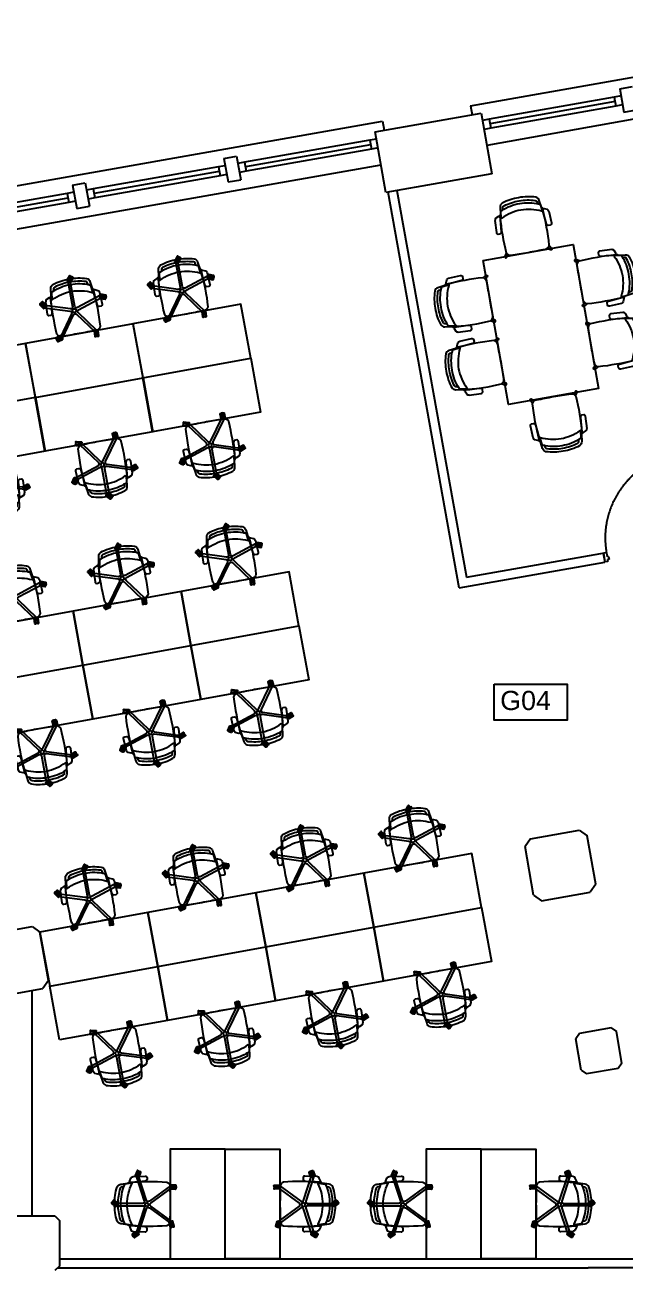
# Model space of a CAD drawing. Header units: metres. Extents: x -29.6 to 5.6, y -16 to 11.6.
# Drawn here: x -8.76 to -2.19, y -3.88 to 9.73 of the extents above; entities that cross this region are included whole.
import ezdxf

# ---------------------------------------------------------------- set-up
doc = ezdxf.new("R2010")
doc.units = ezdxf.units.M
for name, pattern in [('Style 0 5', [0]), ('Style 7', [0]), ('Style A320G  Permanent Solid Partitions 10', [0]), ('Style MISKText 6', [0]), ('Style Partition 3', [0])]:
    doc.linetypes.add(name, pattern=pattern)
for name, color, linetype, true_color in [('A-210 G - Existing Structure 4', 251, 'Continuous', 0x696969), ('A-325G - Internal Doors 6', 7, 'Continuous', 0xffffff), ('Furniture 3', 251, 'Continuous', 0x696969), ('Layer 1 11', 18, 'Continuous', 0x000000), ('MISK.Text 14', 251, 'Continuous', 0x505050)]:
    doc.layers.add(name, color=color, linetype=linetype, true_color=true_color)
doc.styles.add('Style 2', font='', dxfattribs={"height": 0.21})
doc.styles.get('Style 2').set_extended_font_data('arial')

# ---------------------------------------------------------------- blocks, each defined once
blk = doc.blocks.new('Task Chair Castors_14')
at = {"layer": 'Furniture 3', "linetype": 'Style Partition 3'}
for points in [[(-0.011, -0.006), (-0.011, -0.009), (-0.017, -0.009, -0.414214), (-0.023, -0.004), (-0.023, 0.05, -0.414214), (-0.017, 0.056), (-0.011, 0.056), (-0.011, 0.006, 0.270597), (-0.011, -0.006)], [(0.013, 0, 1), (-0.013, 0, 1), (0.013, 0)], [(0.009, 0.009), (0.009, 0.056), (-0.009, 0.056), (-0.009, 0.009, -0.415607), (0.009, 0.009)], [(0.011, 0.006), (0.011, 0.056), (0.017, 0.056, -0.414214), (0.023, 0.05), (0.023, -0.004, -0.414214), (0.018, -0.009), (0.011, -0.009), (0.011, -0.006, 0.264718), (0.011, 0.006)]]:
    blk.add_lwpolyline(points, format="xyb", close=True, dxfattribs=at)
blk.add_lwpolyline([(0.009, 0.023), (-0.009, 0.023)], dxfattribs=at)
blk = doc.blocks.new('Task Chair 5 Star Base_15')
at = {"layer": 'Furniture 3', "linetype": 'Style Partition 3'}
for points in [[(8.633, 1.812, -1), (8.613, 1.797), (8.446, 2.027, 0.509525), (8.413, 2.027), (8.246, 1.797, -1), (8.226, 1.812), (8.393, 2.042, 0.509525), (8.383, 2.073), (8.113, 2.161, -1), (8.12, 2.185), (8.391, 2.097, 0.509525), (8.417, 2.116), (8.417, 2.401, -1), (8.442, 2.401), (8.442, 2.116, 0.509525), (8.468, 2.097), (8.739, 2.185, -1), (8.747, 2.161), (8.476, 2.073, 0.509525), (8.466, 2.042), (8.633, 1.812)], [(8.45, 2.071, 1), (8.41, 2.071, 1), (8.45, 2.071)]]:
    blk.add_lwpolyline(points, format="xyb", close=True, dxfattribs=at)
at = {"layer": 'Furniture 3'}
for p, rotation in [((8.43, 2.401), 38.95488684837174), ((8.116, 2.173), 110.9548868483717), ((8.743, 2.173), 326.9548868483718), ((8.236, 1.805), 182.9548868483717), ((8.623, 1.805), 254.9548868483717)]:
    blk.add_blockref('Task Chair Castors_14', p, dxfattribs=dict(at, rotation=rotation))
blk = doc.blocks.new('Senator Multipurpose_2')
at = {"layer": 'Furniture 3', "linetype": 'Style Partition 3'}
for points in [[(0.174, 0.548, -0.272236), (0.188, 0.534), (0.193, 0.508, -0.007255), (0.208, 0.503, -0.161316), (0.218, 0.496), (0.229, 0.423, 0.545644), (0.229, 0.462), (0.218, 0.539, 0.27529), (0.188, 0.58, 0.083941), (0.001, 0.608, 0.083941), (-0.186, 0.58, 0.27529), (-0.216, 0.539), (-0.227, 0.462, 0.545644), (-0.227, 0.423), (-0.217, 0.496, -0.161316), (-0.206, 0.503, -0.007255), (-0.191, 0.508), (-0.186, 0.534, -0.272236), (-0.172, 0.548, -0.075274), (0.001, 0.573, -0.075274), (0.174, 0.548)], [(-0.238, 0.443), (-0.253, 0.443), (-0.283, 0.43, 0.264898), (-0.296, 0.411), (-0.299, 0.406), (-0.305, 0.273), (-0.304, 0.266, 0.253906), (-0.289, 0.253), (-0.266, 0.253, 0.35042), (-0.25, 0.272), (-0.236, 0.406, -0.196711), (-0.227, 0.423, -0.263194), (-0.238, 0.443)], [(-0.237, 0.437, 0.033698), (-0.239, 0.038, 0.309527), (-0.19, 0.003, -0.001089), (0.001, 0, -0.001089), (0.192, 0.003, 0.309527), (0.241, 0.038, 0.033698), (0.239, 0.437, -0.193122), (0.229, 0.423, -0.885959), (0.222, 0.419, 0.104535), (0.001, 0.471, 0.104535), (-0.22, 0.419, -0.885959), (-0.227, 0.423, -0.193122), (-0.237, 0.437)], [(0.001, 0.471, 0.104535), (-0.22, 0.419, -0.885959), (-0.227, 0.423), (-0.217, 0.496, -0.161316), (-0.206, 0.503, -0.099963), (0.001, 0.543, -0.099963), (0.208, 0.503, -0.161316), (0.218, 0.496), (0.229, 0.423, -0.885959), (0.222, 0.419, 0.104535), (0.001, 0.471)], [(0.239, 0.443), (0.255, 0.443), (0.285, 0.43, -0.264898), (0.298, 0.411), (0.301, 0.406), (0.307, 0.273), (0.306, 0.266, -0.253906), (0.291, 0.253), (0.268, 0.253, -0.35042), (0.251, 0.272), (0.238, 0.406, 0.196711), (0.229, 0.423, 0.263194), (0.239, 0.443)]]:
    blk.add_lwpolyline(points, format="xyb", close=True, dxfattribs=at)
at = {"layer": 'Furniture 3'}
blk.add_blockref('Task Chair 5 Star Base_15', (-8.422, -1.814), dxfattribs=at)
blk = doc.blocks.new('ADL3A 2D_8')
at = {"layer": 'Furniture 3', "linetype": 'Style Partition 3'}
for points in [[(0.173, 0.548, -0.272236), (0.187, 0.534), (0.192, 0.508, -0.007255), (0.207, 0.503, -0.161316), (0.218, 0.496), (0.228, 0.423, 0.545644), (0.228, 0.462), (0.217, 0.539, 0.27529), (0.187, 0.58, 0.083941), (0, 0.608, 0.083941), (-0.187, 0.58, 0.27529), (-0.217, 0.539), (-0.228, 0.462, 0.545644), (-0.228, 0.423), (-0.218, 0.496, -0.161316), (-0.207, 0.503, -0.007255), (-0.192, 0.508), (-0.187, 0.534, -0.272236), (-0.173, 0.548, -0.075274), (0, 0.573, -0.075274), (0.173, 0.548)], [(-0.239, 0.443), (-0.254, 0.443), (-0.284, 0.43, 0.264898), (-0.297, 0.411), (-0.3, 0.406), (-0.306, 0.273), (-0.305, 0.266, 0.253906), (-0.29, 0.253), (-0.267, 0.253, 0.35042), (-0.25, 0.272), (-0.237, 0.406, -0.196711), (-0.228, 0.423, -0.263194), (-0.239, 0.443)], [(-0.238, 0.437, 0.033698), (-0.24, 0.038, 0.309527), (-0.191, 0.003, -0.001089), (0, 0, -0.001089), (0.191, 0.003, 0.309527), (0.24, 0.038, 0.033698), (0.238, 0.437, -0.193122), (0.228, 0.423, -0.885959), (0.221, 0.419, 0.104535), (0, 0.471, 0.104535), (-0.221, 0.419, -0.885959), (-0.228, 0.423, -0.193122), (-0.238, 0.437)], [(0, 0.471, 0.104535), (-0.221, 0.419, -0.885959), (-0.228, 0.423), (-0.218, 0.496, -0.161316), (-0.207, 0.503, -0.099963), (0, 0.543, -0.099963), (0.207, 0.503, -0.161316), (0.218, 0.496), (0.228, 0.423, -0.885959), (0.221, 0.419, 0.104535), (0, 0.471)], [(0.239, 0.443), (0.254, 0.443), (0.284, 0.43, -0.264898), (0.297, 0.411), (0.3, 0.406), (0.306, 0.273), (0.305, 0.266, -0.253906), (0.29, 0.253), (0.267, 0.253, -0.35042), (0.25, 0.272), (0.237, 0.406, 0.196711), (0.228, 0.423, 0.263194), (0.239, 0.443)]]:
    blk.add_lwpolyline(points, format="xyb", close=True, dxfattribs=at)
blk.add_lwpolyline([(-0.238, 0.438), (-0.238, 0.438)], dxfattribs=at)
for points in [[(-0.238, 0.034), (-0.26, -0.001, 0.873571), (-0.24, -0.012), (-0.224, 0.015)], [(0.238, 0.034), (0.26, -0.001, -0.873571), (0.24, -0.012), (0.224, 0.015)]]:
    blk.add_lwpolyline(points, format="xyb", dxfattribs=at)
blk = doc.blocks.new('Door 926995Hoyez_9')
at = {"layer": 'A-325G - Internal Doors 6', "linetype": 'Style A320G  Permanent Solid Partitions 10'}
for points in [[(-0.463, 0.974), (-0.417, 0.974)], [(-0.463, 0.048), (-0.463, 0.974)], [(-0.417, 0.974), (-0.417, 0.048)], [(-0.499, 0.05), (-0.499, -0.05)], [(-0.465, 0.048), (-0.494, 0.048)], [(-0.494, -0.048), (-0.494, 0.048)], [(-0.465, 0.048), (-0.465, 0.004)], [(-0.449, 0.004), (-0.465, 0.004)], [(-0.417, 0.048), (-0.463, 0.048)], [(-0.449, 0.004), (-0.449, -0.027)], [(0.449, 0.004), (0.449, -0.027)], [(0.449, 0.004), (0.465, 0.004)], [(0.465, 0.048), (0.495, 0.048)], [(0.465, 0.048), (0.465, 0.004)], [(0.495, -0.048), (0.495, 0.048)], [(0.5, 0.05), (0.5, -0.05)], [(-0.465, -0.048), (-0.494, -0.048)], [(-0.449, -0.027), (-0.465, -0.027)], [(-0.465, -0.027), (-0.465, -0.048)], [(0.449, -0.027), (0.465, -0.027)], [(0.465, -0.027), (0.465, -0.048)], [(0.465, -0.048), (0.495, -0.048)]]:
    blk.add_lwpolyline(points, dxfattribs=at)
at = {"layer": 'A-325G - Internal Doors 6'}
for points in [[(-0.463, 0.974), (-0.214, 0.974), (0.001, 0.85)], [(0.001, 0.85), (0.215, 0.726), (0.339, 0.511)], [(0.339, 0.511), (0.464, 0.296), (0.464, 0.048)]]:
    blk.add_open_spline(points, degree=2, dxfattribs=at)

msp = doc.modelspace()

# ---------------------------------------------------------------- linework, layer by layer
at = {"layer": 'A-210 G - Existing Structure 4', "linetype": 'Style Partition 3'}
for points in [[(-3.881, 8.84), (1.141, 9.726)], [(1.12, 9.271), (-3.703, 8.405)], [(-2.249, 9.026), (-2.111, 9.051)], [(-2.249, 9.026), (-2.204, 8.77)], [(-2.309, 8.935), (-3.678, 8.693)], [(-2.3, 8.885), (-3.669, 8.644)], [(-2.235, 8.948), (-2.309, 8.935)], [(-2.309, 8.935), (-2.292, 8.836)], [(-2.218, 8.849), (-2.292, 8.836)], [(-4.924, 8.555), (-3.766, 8.759)], [(-3.881, 8.84), (-3.864, 8.742)], [(-3.766, 8.759), (-3.648, 8.094)], [(-2.292, 8.836), (-3.66, 8.595)], [(-2.204, 8.77), (-2.066, 8.795)], [(-9.865, 7.785), (-4.843, 8.671)], [(-4.843, 8.671), (-4.825, 8.572)], [(-3.678, 8.693), (-3.752, 8.68)], [(-3.66, 8.595), (-3.734, 8.582)], [(-3.678, 8.693), (-3.66, 8.595)], [(-4.984, 8.463), (-6.353, 8.222)], [(-4.91, 8.476), (-4.984, 8.463)], [(-4.984, 8.463), (-4.966, 8.364)], [(-4.807, 7.89), (-4.924, 8.555)], [(-4.975, 8.414), (-6.344, 8.172)], [(-4.966, 8.364), (-6.335, 8.123)], [(-4.892, 8.378), (-4.966, 8.364)], [(-9.686, 7.344), (-4.86, 8.195)], [(-6.638, 8.171), (-8.007, 7.93)], [(-6.564, 8.184), (-6.638, 8.171)], [(-6.638, 8.171), (-6.621, 8.073)], [(-6.578, 8.263), (-6.44, 8.287)], [(-6.578, 8.263), (-6.533, 8.007)], [(-6.44, 8.287), (-6.395, 8.031)], [(-6.353, 8.222), (-6.426, 8.209)], [(-6.353, 8.222), (-6.335, 8.123)], [(-6.63, 8.122), (-7.998, 7.881)], [(-6.621, 8.073), (-7.99, 7.831)], [(-6.547, 8.086), (-6.621, 8.073)], [(-6.533, 8.007), (-6.395, 8.031)], [(-6.335, 8.123), (-6.409, 8.11)], [(-3.648, 8.094), (-4.807, 7.89)], [(-8.233, 7.971), (-8.095, 7.996)], [(-8.233, 7.971), (-8.188, 7.715)], [(-8.095, 7.996), (-8.05, 7.74)], [(-8.007, 7.93), (-8.081, 7.917)], [(-8.007, 7.93), (-7.99, 7.831)], [(-8.293, 7.88), (-9.662, 7.638)], [(-8.284, 7.83), (-9.653, 7.589)], [(-8.275, 7.781), (-9.644, 7.54)], [(-8.219, 7.893), (-8.293, 7.88)], [(-8.293, 7.88), (-8.275, 7.781)], [(-8.201, 7.794), (-8.275, 7.781)], [(-7.99, 7.831), (-8.064, 7.818)], [(-8.188, 7.715), (-8.05, 7.74)]]:
    msp.add_lwpolyline(points, dxfattribs=at)
at = {"layer": 'A-325G - Internal Doors 6', "linetype": 'Style 0 5'}
for points in [[(-4.005, 3.564), (-4.781, 7.894)], [(-4.687, 7.911), (-3.926, 3.679)], [(-3.926, 3.679), (-2.394, 3.948)], [(-4.005, 3.564), (-2.412, 3.844)], [(-3.224, 0.817), (-3.285, 0.73)], [(-3.224, 0.817), (-2.693, 0.911)], [(-2.693, 0.911), (-2.606, 0.85)], [(-2.512, 0.318), (-2.606, 0.85)], [(-3.192, 0.198), (-3.285, 0.73)], [(-2.512, 0.318), (-2.573, 0.231)], [(-3.192, 0.198), (-3.105, 0.137)], [(-3.105, 0.137), (-2.573, 0.231)], [(-9.208, -0.238), (-8.676, -0.145)], [(-8.676, -0.145), (-8.59, -0.205)], [(-8.496, -0.737), (-8.59, -0.205)], [(-8.496, -0.737), (-8.557, -0.824)], [(-9.088, -0.918), (-8.557, -0.824)], [(-8.677, -3.311), (-8.677, -0.845)], [(-2.69, -1.315), (-2.73, -1.373)], [(-2.345, -1.254), (-2.69, -1.315)], [(-2.345, -1.254), (-2.287, -1.295)], [(-2.226, -1.639), (-2.287, -1.295)], [(-2.67, -1.717), (-2.73, -1.373)], [(-2.67, -1.717), (-2.612, -1.758)], [(-2.267, -1.697), (-2.612, -1.758)], [(-2.226, -1.639), (-2.267, -1.697)], [(-8.927, -3.311), (-8.427, -3.311)], [(-8.427, -3.311), (-8.377, -3.361)], [(-8.377, -3.361), (-8.377, -3.861)], [(-8.377, -3.861), (-8.427, -3.911)]]:
    msp.add_lwpolyline(points, dxfattribs=at)
at = {"layer": 'Furniture 3', "linetype": 'Style Partition 3'}
for points in [[(-3.743, 7.147), (-2.758, 7.32), (-2.481, 5.744), (-3.466, 5.571), (-3.743, 7.147)], [(-7.573, 6.452), (-7.465, 5.862), (-6.285, 6.076), (-6.392, 6.667), (-7.573, 6.452)], [(-8.75, 6.238), (-8.643, 5.648), (-7.462, 5.863), (-7.57, 6.453), (-8.75, 6.238)], [(-9.928, 6.024), (-9.821, 5.434), (-8.64, 5.649), (-8.747, 6.239), (-9.928, 6.024)], [(-7.358, 5.272), (-7.465, 5.862), (-6.285, 6.076), (-6.177, 5.486), (-7.358, 5.272)], [(-8.536, 5.058), (-8.643, 5.648), (-7.462, 5.863), (-7.355, 5.272), (-8.536, 5.058)], [(-9.713, 4.844), (-9.821, 5.434), (-8.64, 5.649), (-8.533, 5.058), (-9.713, 4.844)], [(-7.046, 3.522), (-6.939, 2.932), (-5.759, 3.146), (-5.866, 3.737), (-7.046, 3.522)], [(-8.227, 3.308), (-8.12, 2.717), (-6.939, 2.932), (-7.046, 3.522), (-8.227, 3.308)], [(-9.408, 3.093), (-9.301, 2.503), (-8.12, 2.717), (-8.227, 3.308), (-9.408, 3.093)], [(-6.832, 2.342), (-6.939, 2.932), (-5.759, 3.146), (-5.651, 2.556), (-6.832, 2.342)], [(-8.013, 2.127), (-8.12, 2.717), (-6.939, 2.932), (-6.832, 2.342), (-8.013, 2.127)], [(-9.193, 1.913), (-9.301, 2.503), (-8.12, 2.717), (-8.013, 2.127), (-9.193, 1.913)], [(-5.048, 0.438), (-4.94, -0.152), (-3.76, 0.062), (-3.867, 0.653), (-5.048, 0.438)], [(-6.228, 0.224), (-6.121, -0.367), (-4.94, -0.152), (-5.048, 0.438), (-6.228, 0.224)], [(-7.409, 0.009), (-7.302, -0.581), (-6.121, -0.367), (-6.228, 0.224), (-7.409, 0.009)], [(-8.59, -0.205), (-8.482, -0.796), (-7.302, -0.581), (-7.409, 0.009), (-8.59, -0.205)], [(-4.833, -0.743), (-4.94, -0.152), (-3.76, 0.062), (-3.652, -0.528), (-4.833, -0.743)], [(-6.014, -0.957), (-6.121, -0.367), (-4.94, -0.152), (-4.833, -0.743), (-6.014, -0.957)], [(-7.194, -1.172), (-7.302, -0.581), (-6.121, -0.367), (-6.014, -0.957), (-7.194, -1.172)], [(-8.375, -1.386), (-8.482, -0.796), (-7.302, -0.581), (-7.194, -1.172), (-8.375, -1.386)], [(-7.166, -3.781), (-6.566, -3.781), (-6.566, -2.581), (-7.166, -2.581), (-7.166, -3.781)], [(-5.966, -3.781), (-6.566, -3.781), (-6.566, -2.581), (-5.966, -2.581), (-5.966, -3.781)], [(-4.366, -3.781), (-3.766, -3.781), (-3.766, -2.581), (-4.366, -2.581), (-4.366, -3.781)], [(-3.166, -3.781), (-3.766, -3.781), (-3.766, -2.581), (-3.166, -2.581), (-3.166, -3.781)]]:
    msp.add_lwpolyline(points, close=True, dxfattribs=at)
at = {"layer": 'Layer 1 11', "linetype": 'Style 7'}
for points in [[(-8.377, -3.781), (-0.178, -3.781)], [(-8.396, -3.881), (-2.595, -3.881)], [(-0.058, -3.881), (-2.595, -3.881)]]:
    msp.add_lwpolyline(points, dxfattribs=at)
at = {"layer": 'MISK.Text 14', "linetype": 'Style MISKText 6'}
msp.add_lwpolyline([(-3.622, 2.51), (-2.823, 2.51), (-2.823, 2.116), (-3.622, 2.116), (-3.622, 2.51)], close=True, dxfattribs=at)

# ---------------------------------------------------------------- block references
at = {"layer": 'A-325G - Internal Doors 6', "xscale": -1, "rotation": 10.14751129278664}
msp.add_blockref('Door 926995Hoyez_9', (-1.929, 3.981), dxfattribs=at)
at = {"layer": 'Furniture 3'}
for name, p, rotation in [('ADL3A 2D_8', (-3.25, 7.235), 9.961114895354788), ('ADL3A 2D_8', (-3.669, 6.728), 99.96111489542321), ('ADL3A 2D_8', (-3.548, 6.039), 99.96111489542321), ('Senator Multipurpose_2', (-6.768, 5.379), 190.2966224662624), ('Senator Multipurpose_2', (-7.945, 5.165), 190.2966224662624), ('Senator Multipurpose_2', (-9.123, 4.951), 190.2966224662624), ('Senator Multipurpose_2', (-6.242, 2.449), 190.2966224662624), ('Senator Multipurpose_2', (-7.422, 2.234), 190.2966224662624), ('Senator Multipurpose_2', (-8.603, 2.02), 190.2966224662624), ('Senator Multipurpose_2', (-4.243, -0.635), 190.2966224662624), ('Senator Multipurpose_2', (-5.423, -0.85), 190.2966224662624), ('Senator Multipurpose_2', (-6.604, -1.064), 190.2966224662624), ('Senator Multipurpose_2', (-7.785, -1.279), 190.2966224662624), ('Senator Multipurpose_2', (-5.966, -3.181), 270), ('Senator Multipurpose_2', (-3.166, -3.181), 270)]:
    msp.add_blockref(name, p, dxfattribs=dict(at, rotation=rotation))
at = {"layer": 'Furniture 3', "xscale": -1}
for name, p, rotation in [('Senator Multipurpose_2', (-6.982, 6.56), 10.29662246626236), ('ADL3A 2D_8', (-2.684, 6.901), 279.9611148952864), ('Senator Multipurpose_2', (-8.16, 6.346), 10.29662246626236), ('ADL3A 2D_8', (-2.563, 6.212), 279.9611148952864), ('ADL3A 2D_8', (-2.973, 5.657), 189.9611148953548), ('Senator Multipurpose_2', (-6.456, 3.629), 10.29662246626236), ('Senator Multipurpose_2', (-7.637, 3.415), 10.29662246626236), ('Senator Multipurpose_2', (-8.817, 3.201), 10.29662246626236), ('Senator Multipurpose_2', (-4.457, 0.545), 10.29662246626236), ('Senator Multipurpose_2', (-5.638, 0.331), 10.29662246626236), ('Senator Multipurpose_2', (-6.819, 0.116), 10.29662246626236), ('Senator Multipurpose_2', (-7.999, -0.098), 10.29662246626236), ('Senator Multipurpose_2', (-7.166, -3.181), 90), ('Senator Multipurpose_2', (-4.366, -3.181), 90)]:
    msp.add_blockref(name, p, dxfattribs=dict(at, rotation=rotation))

# ---------------------------------------------------------------- texts
at = {"layer": 'MISK.Text 14', "insert": (-3.557, 2.435), "char_height": 0.21, "width": 4.80953, "attachment_point": 1, "style": 'Style 2'}
msp.add_mtext('G04', dxfattribs=at)

doc.saveas('drawing.dxf')
